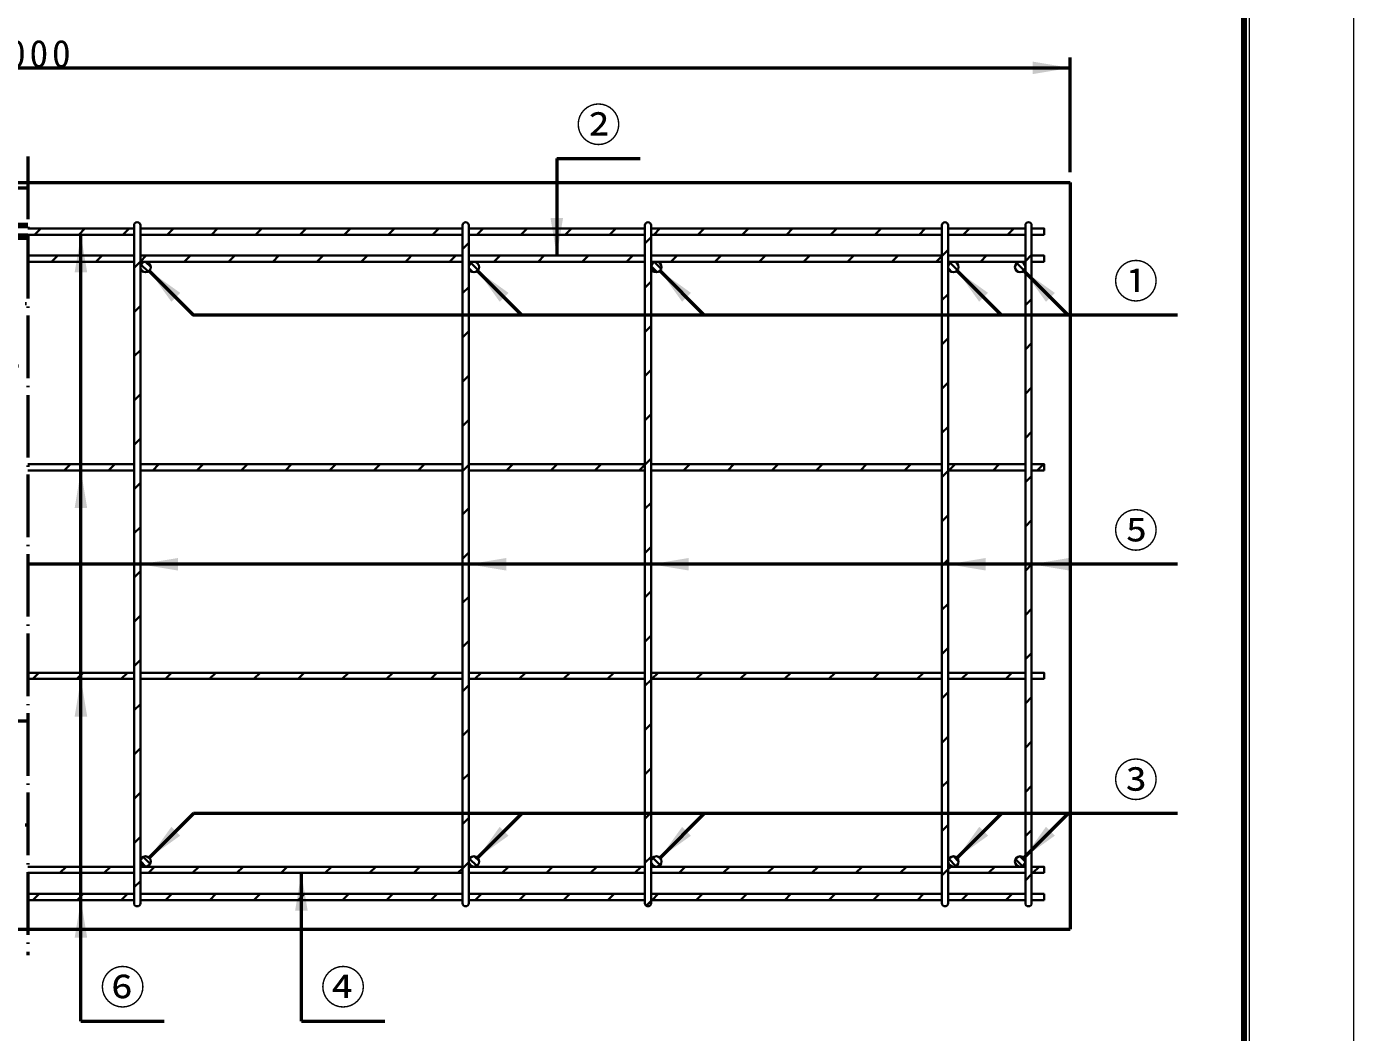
# Model space of a CAD drawing. Units: millimetres, scale not verified. Extents: x -2102 to 2102, y -1485 to 1485.
# Drawn here: x 830 to 2102, y -696 to 269 of the extents above; entities that cross this region are included whole.
import ezdxf
from ezdxf.enums import TextEntityAlignment as Align

# ---------------------------------------------------------------- set-up
doc = ezdxf.new("R2010")
doc.units = ezdxf.units.MM
doc.header["$LTSCALE"] = 5
doc.linetypes.add('DOTTED', pattern=[1.75, 0.25, -1.5])
doc.linetypes.add('LONG_DASHED_DOTTED', pattern=[15.25, 12, -1.5, 0.25, -1.5])
doc.layers.add('0-0_V-nasSTD', color=7, linetype='Continuous', lineweight=35)
doc.layers.add('0-1_0', color=7, linetype='Continuous', lineweight=35)
doc.styles.add('ＭＳ ゴシック', font='')
doc.styles.get('ＭＳ ゴシック').set_extended_font_data('MS Gothic')

msp = doc.modelspace()

# ---------------------------------------------------------------- linework, layer by layer
at = {"layer": '0-0_V-nasSTD', "lineweight": 50}
for p, q in [((1338.262, 142.398), (1338.262, 49.351)), ((881.762, -684.603), (881.762, 69.397)), ((1304.724, -7.611), (1262.298, 34.816)), ((1479.724, -7.611), (1437.298, 34.816)), ((1764.724, -7.611), (1722.298, 34.816)), ((1828.724, -7.611), (1786.298, 34.816)), ((1933.762, -246.603), (830.762, -246.603)), ((989.724, -485.681), (947.298, -528.107)), ((1933.762, -485.681), (989.724, -485.681)), ((1304.724, -485.681), (1262.298, -528.107)), ((1479.724, -485.681), (1437.298, -528.107)), ((1764.724, -485.681), (1722.298, -528.107)), ((1828.724, -485.681), (1786.298, -528.107)), ((1093.262, -684.603), (1093.262, -542.643))]:
    msp.add_line(p, q, dxfattribs=at)
at = {"layer": '0-0_V-nasSTD'}
for p, q in [((939.381, 40.759), (946.171, 33.969)), ((943.861, 43.35), (948.762, 38.45)), ((1255.893, 42.446), (1262.857, 35.481)), ((1428.836, 39.207), (1434.619, 33.425)), ((1432.062, 43.053), (1438.464, 36.65)), ((1715.674, 42.283), (1722.695, 35.263)), ((1779.477, 42.12), (1786.531, 35.066)), ((1253.851, 37.416), (1257.828, 33.439)), ((1713.974, 36.912), (1717.324, 33.563)), ((1778.184, 36.342), (1780.753, 33.773)), ((938.769, -531.386), (944.02, -536.636)), ((941.593, -527.138), (948.267, -533.813)), ((1254.543, -528.961), (1261.444, -535.863)), ((1259.328, -526.675), (1263.73, -531.078)), ((1429.435, -534.148), (1431.257, -535.97)), ((1430.348, -527.99), (1437.415, -535.057)), ((1714.4, -529.199), (1721.206, -536.005)), ((1718.917, -526.645), (1723.76, -531.488)), ((1778.276, -529.436), (1784.97, -536.129)), ((1782.559, -526.647), (1787.758, -531.847))]:
    msp.add_line(p, q, dxfattribs=at)
at = {"layer": '0-0_V-nasSTD', "lineweight": 18}
for points in [[(-2102.5, -1485), (-2102.5, 1485), (2102.5, 1485), (2102.5, -1485)], [(-2002.5, -1385), (-2002.5, 1385), (2002.5, 1385), (2002.5, -1385)]]:
    msp.add_lwpolyline(points, close=True, dxfattribs=at)
at = {"layer": '0-0_V-nasSTD', "lineweight": 100}
msp.add_lwpolyline([(-1997.5, 1380), (-1997.5, -1380), (1997.5, -1380), (1997.5, 1380)], close=True, dxfattribs=at)
at = {"layer": '0-0_V-nasSTD', "lineweight": 50}
msp.add_lwpolyline([(1933.762, -7.611), (989.724, -7.611), (947.298, 34.816)], dxfattribs=at)
at = {"layer": '0-0_V-nasSTD'}
for centre, start, end in [((943.762, 38.351), 90, 180), ((943.762, 38.351), 180, 90), ((1258.762, 38.351), 90, 180), ((1258.762, 38.351), 180, 90), ((1433.762, 38.351), 90, 180), ((1433.762, 38.351), 180, 90), ((1718.762, 38.351), 90, 180), ((1718.762, 38.351), 180, 90), ((1782.762, 38.351), 90, 0), ((1782.762, 38.351), 0, 90), ((943.762, -531.643), 270, 180), ((943.762, -531.643), 180, 270), ((1258.762, -531.643), 270, 180), ((1258.762, -531.643), 180, 270), ((1433.762, -531.643), 270, 180), ((1433.762, -531.643), 180, 270), ((1718.762, -531.643), 270, 180), ((1718.762, -531.643), 180, 242.15429), ((1782.762, -531.643), 0, 270), ((1782.762, -531.643), 270, 0), ((1718.762, -531.643), 242.15429, 270)]:
    msp.add_arc(centre, 5, start, end, dxfattribs=at)
for points in [[(1794.762, 223.397), (1794.762, 235.397), (1830.762, 229.397)], [(1332.262, 85.351), (1338.262, 49.351), (1344.262, 85.351)], [(875.762, 33.397), (881.762, 69.397), (887.762, 33.397)], [(947.298, 34.816), (968.511, 5.117), (976.996, 13.602)], [(1262.298, 34.816), (1283.511, 5.117), (1291.996, 13.602)], [(1437.298, 34.816), (1458.511, 5.117), (1466.996, 13.602)], [(1722.298, 34.816), (1743.511, 5.117), (1751.996, 13.602)], [(1786.298, 34.816), (1807.511, 5.117), (1815.996, 13.602)], [(875.762, -192.603), (881.762, -156.603), (887.762, -192.603)], [(938.762, -246.603), (974.762, -252.603), (974.762, -240.603)], [(1253.762, -246.603), (1289.762, -252.603), (1289.762, -240.603)], [(1428.762, -246.603), (1464.762, -252.603), (1464.762, -240.603)], [(1713.762, -246.603), (1749.762, -252.603), (1749.762, -240.603)], [(1793.762, -246.603), (1829.762, -252.603), (1829.762, -240.603)], [(875.762, -392.603), (881.762, -356.603), (887.762, -392.603)], [(947.298, -528.107), (968.511, -498.409), (976.996, -506.894)], [(1262.298, -528.107), (1283.511, -498.409), (1291.996, -506.894)], [(1437.298, -528.107), (1458.511, -498.409), (1466.996, -506.894)], [(1722.298, -528.107), (1743.511, -498.409), (1751.996, -506.894)], [(1786.298, -528.107), (1807.511, -498.409), (1815.996, -506.894)], [(1087.262, -578.643), (1093.262, -542.643), (1099.262, -578.643)], [(875.762, -604.603), (881.762, -568.603), (887.762, -604.603)]]:
    msp.add_solid(points, dxfattribs=at)
at = {"layer": '0-1_0', "lineweight": 50}
for p, q in [((-169.238, 229.397), (1830.762, 229.397)), ((1830.762, 129.397), (1830.762, 239.397)), ((1338.262, 142.398), (1418.262, 142.398)), ((-161.238, 119.397), (1830.762, 119.397)), ((1830.762, 119.397), (1830.762, -596.603)), ((-161.238, 114.397), (830.762, 114.397)), ((-169.238, 79.412), (830.762, 79.412)), ((-169.238, 77.397), (830.762, 77.397)), ((-169.238, 69.397), (830.762, 69.397)), ((-169.238, 66.039), (830.762, 66.039)), ((-49.238, -396.603), (830.762, -396.603)), ((-169.238, -596.603), (1830.762, -596.603)), ((881.762, -684.603), (961.762, -684.603)), ((1093.262, -684.603), (1173.262, -684.603))]:
    msp.add_line(p, q, dxfattribs=at)
at = {"layer": '0-1_0', "linetype": 'LONG_DASHED_DOTTED', "lineweight": 50}
msp.add_line((830.762, 144.397), (830.762, -621.603), dxfattribs=at)
at = {"layer": '0-1_0'}
for p, q in [((932.762, -571.603), (932.762, 78.397)), ((938.762, 78.397), (938.762, -571.603)), ((1247.762, -571.603), (1247.762, 78.397)), ((1253.762, 78.397), (1253.762, -571.603)), ((1422.762, -571.603), (1422.762, 78.397)), ((1428.762, 78.397), (1428.762, -571.603)), ((1707.762, -571.603), (1707.762, 78.397)), ((1713.762, 78.397), (1713.762, -571.603)), ((1787.762, -571.603), (1787.762, 78.397)), ((1793.762, 78.397), (1793.762, -571.603)), ((830.762, 75.397), (932.762, 75.397)), ((830.762, 69.397), (932.762, 69.397)), ((837.237, 69.397), (843.237, 75.397)), ((879.663, 69.397), (885.663, 75.397)), ((922.089, 69.397), (928.089, 75.397)), ((938.762, 75.397), (1247.762, 75.397)), ((938.762, 69.397), (1247.762, 69.397)), ((964.516, 69.397), (967.62, 72.5)), ((970.516, 75.397), (967.62, 72.5)), ((1006.942, 69.397), (1012.942, 75.397)), ((1049.369, 69.397), (1055.369, 75.397)), ((1091.795, 69.397), (1097.795, 75.397)), ((1134.222, 69.397), (1140.222, 75.397)), ((1176.648, 69.397), (1182.648, 75.397)), ((1219.074, 69.397), (1225.074, 75.397)), ((1253.762, 75.397), (1422.762, 75.397)), ((1253.762, 69.397), (1422.762, 69.397)), ((1261.501, 69.397), (1267.501, 75.397)), ((1303.927, 69.397), (1309.927, 75.397)), ((1346.354, 69.397), (1352.354, 75.397)), ((1388.78, 69.397), (1394.78, 75.397)), ((1428.762, 66.953), (1422.762, 60.953)), ((1428.762, 75.397), (1707.762, 75.397)), ((1428.762, 69.397), (1707.762, 69.397)), ((1437.206, 75.397), (1431.206, 69.397)), ((1479.633, 75.397), (1473.633, 69.397)), ((1522.059, 75.397), (1516.059, 69.397)), ((1564.486, 75.397), (1558.486, 69.397)), ((1600.912, 69.397), (1606.912, 75.397)), ((1643.338, 69.397), (1649.338, 75.397)), ((1685.765, 69.397), (1691.765, 75.397)), ((1713.762, 75.397), (1787.762, 75.397)), ((1713.762, 69.397), (1787.762, 69.397)), ((1728.191, 69.397), (1734.191, 75.397)), ((1770.618, 69.397), (1776.618, 75.397)), ((1793.762, 69.397), (1805.762, 69.397)), ((1253.762, 61.658), (1247.762, 55.658)), ((1713.762, 54.968), (1707.762, 48.968)), ((830.762, 49.351), (932.762, 49.351)), ((830.762, 43.351), (932.762, 43.351)), ((853.618, 43.351), (859.618, 49.351)), ((896.044, 43.351), (902.044, 49.351)), ((938.762, 43.643), (932.762, 37.643)), ((938.762, 49.351), (1247.762, 49.351)), ((944.47, 49.351), (938.762, 43.643)), ((938.762, 43.351), (1247.762, 43.351)), ((986.897, 49.351), (980.897, 43.351)), ((1023.323, 43.351), (1029.323, 49.351)), ((1065.75, 43.351), (1071.75, 49.351)), ((1108.176, 43.351), (1114.176, 49.351)), ((1150.602, 43.351), (1156.602, 49.351)), ((1193.029, 43.351), (1196.301, 46.624)), ((1199.029, 49.351), (1196.301, 46.624)), ((1235.455, 43.351), (1241.455, 49.351)), ((1253.762, 49.351), (1422.762, 49.351)), ((1253.762, 43.351), (1422.762, 43.351)), ((1277.882, 43.351), (1283.882, 49.351)), ((1320.308, 43.351), (1326.308, 49.351)), ((1362.734, 43.351), (1368.734, 49.351)), ((1405.161, 43.351), (1411.161, 49.351)), ((1428.762, 49.351), (1707.762, 49.351)), ((1428.762, 43.351), (1707.762, 43.351)), ((1447.587, 43.351), (1453.587, 49.351)), ((1496.014, 49.351), (1490.014, 43.351)), ((1538.44, 49.351), (1532.44, 43.351)), ((1574.866, 43.351), (1580.866, 49.351)), ((1617.293, 43.351), (1623.293, 49.351)), ((1659.719, 43.351), (1665.719, 49.351)), ((1702.146, 43.351), (1707.762, 48.968)), ((1713.762, 49.351), (1787.762, 49.351)), ((1713.762, 43.351), (1787.762, 43.351)), ((1744.572, 43.351), (1750.572, 49.351)), ((1786.998, 43.351), (1787.762, 44.115)), ((1793.762, 50.115), (1787.762, 44.115)), ((1793.762, 43.397), (1805.762, 43.397)), ((1253.762, 19.232), (1247.762, 13.232)), ((1428.762, 24.526), (1422.762, 18.526)), ((938.762, 1.217), (932.762, -4.783)), ((1713.762, 12.542), (1707.762, 6.542)), ((1793.762, 7.689), (1787.762, 1.689)), ((1253.762, -23.194), (1247.762, -29.194)), ((1428.762, -17.9), (1422.762, -23.9)), ((1713.762, -29.885), (1707.762, -35.885)), ((1793.762, -34.738), (1787.762, -40.738)), ((938.762, -41.209), (932.762, -47.209)), ((1428.762, -60.326), (1422.762, -66.326)), ((1253.762, -65.621), (1247.762, -71.621)), ((1713.762, -72.311), (1707.762, -78.311)), ((938.762, -83.636), (932.762, -89.636)), ((1793.762, -77.164), (1787.762, -83.164)), ((1253.762, -108.047), (1247.762, -114.047)), ((1428.762, -102.753), (1422.762, -108.753)), ((938.762, -126.062), (932.762, -132.062)), ((1713.762, -114.738), (1707.762, -120.738)), ((1793.762, -119.59), (1787.762, -125.59)), ((830.762, -150.603), (932.762, -150.603)), ((865.795, -156.603), (871.795, -150.603)), ((908.222, -156.603), (914.222, -150.603)), ((938.762, -150.603), (1247.762, -150.603)), ((956.648, -150.603), (950.648, -156.603)), ((993.074, -156.603), (999.074, -150.603)), ((1035.501, -156.603), (1041.501, -150.603)), ((1077.927, -156.603), (1083.927, -150.603)), ((1120.354, -156.603), (1126.354, -150.603)), ((1162.78, -156.603), (1168.78, -150.603)), ((1205.206, -156.603), (1211.206, -150.603)), ((1253.762, -151.262), (1247.762, -157.262)), ((1253.762, -150.603), (1422.762, -150.603)), ((1290.059, -156.603), (1296.059, -150.603)), ((1332.486, -156.603), (1338.486, -150.603)), ((1374.912, -156.603), (1380.912, -150.603)), ((1417.338, -156.603), (1422.762, -151.179)), ((1428.762, -145.179), (1422.762, -151.179)), ((1428.762, -150.603), (1707.762, -150.603)), ((1459.765, -156.603), (1465.765, -150.603)), ((1502.191, -156.603), (1508.191, -150.603)), ((1544.618, -156.603), (1550.618, -150.603)), ((1587.044, -156.603), (1593.044, -150.603)), ((1629.47, -156.603), (1635.47, -150.603)), ((1671.897, -156.603), (1677.897, -150.603)), ((1713.762, -150.603), (1787.762, -150.603)), ((1714.323, -156.603), (1720.323, -150.603)), ((1756.75, -156.603), (1762.75, -150.603)), ((1799.176, -156.603), (1805.176, -150.603)), ((830.762, -156.603), (932.762, -156.603)), ((938.762, -156.603), (1247.762, -156.603)), ((1247.633, -156.603), (1247.762, -156.474)), ((1253.762, -156.603), (1422.762, -156.603)), ((1428.762, -156.603), (1707.762, -156.603)), ((1713.762, -157.164), (1707.762, -163.164)), ((1713.762, -156.603), (1787.762, -156.603)), ((1793.762, -162.017), (1787.762, -168.017)), ((1793.762, -156.603), (1805.762, -156.603)), ((938.762, -168.489), (932.762, -174.489)), ((1428.762, -187.606), (1422.762, -193.606)), ((1253.762, -192.9), (1247.762, -198.9)), ((1713.762, -199.59), (1707.762, -205.59)), ((938.762, -210.915), (932.762, -216.915)), ((1793.762, -204.443), (1787.762, -210.443)), ((1253.762, -235.326), (1247.762, -241.326)), ((1428.762, -230.032), (1422.762, -236.032)), ((938.762, -253.342), (932.762, -259.342)), ((1713.762, -242.017), (1707.762, -248.017)), ((1793.762, -246.87), (1787.762, -252.87)), ((1253.762, -277.753), (1247.762, -283.753)), ((1428.762, -272.458), (1422.762, -278.458)), ((1713.762, -284.443), (1707.762, -290.443)), ((1793.762, -289.296), (1787.762, -295.296)), ((938.762, -295.768), (932.762, -301.768)), ((1428.762, -314.885), (1422.762, -320.885)), ((1253.762, -320.179), (1247.762, -326.179)), ((1713.762, -326.87), (1707.762, -332.87)), ((938.762, -338.194), (932.762, -344.194)), ((1793.762, -331.722), (1787.762, -337.722)), ((830.762, -350.603), (932.762, -350.603)), ((835.501, -356.603), (841.501, -350.603)), ((877.927, -356.603), (883.927, -350.603)), ((920.354, -356.603), (926.354, -350.603)), ((938.762, -350.603), (1247.762, -350.603)), ((962.78, -356.603), (968.78, -350.603)), ((1005.206, -356.603), (1011.206, -350.603)), ((1047.633, -356.603), (1053.633, -350.603)), ((1090.059, -356.603), (1096.059, -350.603)), ((1132.486, -356.603), (1138.486, -350.603)), ((1174.912, -356.603), (1180.912, -350.603)), ((1217.338, -356.603), (1223.338, -350.603)), ((1253.762, -350.603), (1422.762, -350.603)), ((1259.765, -356.603), (1265.765, -350.603)), ((1302.191, -356.603), (1308.191, -350.603)), ((1344.618, -356.603), (1350.618, -350.603)), ((1387.044, -356.603), (1393.044, -350.603)), ((1428.762, -350.603), (1707.762, -350.603)), ((1429.47, -356.603), (1435.47, -350.603)), ((1471.897, -356.603), (1477.897, -350.603)), ((1514.323, -356.603), (1520.323, -350.603)), ((1556.75, -356.603), (1562.75, -350.603)), ((1599.176, -356.603), (1605.176, -350.603)), ((1641.602, -356.603), (1647.602, -350.603)), ((1684.029, -356.603), (1690.029, -350.603)), ((1713.762, -350.603), (1787.762, -350.603)), ((1726.455, -356.603), (1732.455, -350.603)), ((1768.882, -356.603), (1774.882, -350.603)), ((830.762, -356.603), (932.762, -356.603)), ((938.762, -356.603), (1247.762, -356.603)), ((1253.762, -362.606), (1247.762, -368.606)), ((1253.762, -356.603), (1422.762, -356.603)), ((1428.762, -357.311), (1422.762, -363.311)), ((1428.762, -356.603), (1707.762, -356.603)), ((1713.762, -356.603), (1787.762, -356.603)), ((1793.762, -356.603), (1805.762, -356.603)), ((938.762, -380.621), (932.762, -386.621)), ((1713.762, -369.296), (1707.762, -375.296)), ((1793.762, -374.149), (1787.762, -380.149)), ((1253.762, -405.032), (1247.762, -411.032)), ((1422.762, -405.738), (1428.762, -399.738)), ((1713.762, -411.722), (1707.762, -417.722)), ((1793.762, -416.575), (1787.762, -422.575)), ((938.762, -423.047), (932.762, -429.047)), ((1422.762, -448.164), (1428.762, -442.164)), ((1253.762, -447.458), (1247.762, -453.458)), ((1713.762, -454.149), (1707.762, -460.149)), ((938.762, -465.474), (932.762, -471.474)), ((1793.762, -459.002), (1787.762, -465.002)), ((1247.762, -495.885), (1253.762, -489.885)), ((1422.762, -490.59), (1428.762, -484.59)), ((938.762, -507.9), (932.762, -513.9)), ((1713.762, -496.575), (1707.762, -502.575)), ((1793.762, -501.428), (1787.762, -507.428)), ((1247.762, -538.311), (1253.762, -532.311)), ((1422.762, -533.017), (1428.762, -527.017)), ((830.762, -536.643), (932.762, -536.643)), ((830.762, -542.643), (932.762, -542.643)), ((861.593, -542.643), (867.593, -536.643)), ((904.019, -542.643), (910.019, -536.643)), ((938.762, -536.643), (1247.762, -536.643)), ((938.762, -542.643), (1247.762, -542.643)), ((952.446, -536.643), (946.446, -542.643)), ((994.872, -536.643), (988.872, -542.643)), ((1031.299, -542.643), (1037.299, -536.643)), ((1073.725, -542.643), (1079.725, -536.643)), ((1116.151, -542.643), (1122.151, -536.643)), ((1158.578, -542.643), (1164.578, -536.643)), ((1201.004, -542.643), (1207.004, -536.643)), ((1243.431, -542.643), (1247.762, -538.311)), ((1253.762, -536.643), (1422.762, -536.643)), ((1253.762, -542.643), (1422.762, -542.643)), ((1285.857, -542.643), (1291.857, -536.643)), ((1328.284, -542.643), (1334.284, -536.643)), ((1370.71, -542.643), (1376.71, -536.643)), ((1413.136, -542.643), (1419.136, -536.643)), ((1428.762, -536.643), (1707.762, -536.643)), ((1428.762, -542.643), (1707.762, -542.643)), ((1455.563, -542.643), (1461.563, -536.643)), ((1497.989, -542.643), (1503.989, -536.643)), ((1540.416, -542.643), (1546.416, -536.643)), ((1582.842, -542.643), (1588.842, -536.643)), ((1625.268, -542.643), (1631.268, -536.643)), ((1667.695, -542.643), (1673.695, -536.643)), ((1713.762, -539.002), (1707.762, -545.002)), ((1713.762, -536.643), (1787.762, -536.643)), ((1713.762, -539.002), (1716.121, -536.643)), ((1713.762, -542.643), (1787.762, -542.643)), ((1752.548, -542.643), (1758.548, -536.643)), ((1793.762, -543.854), (1787.762, -549.854)), ((1793.762, -542.603), (1805.762, -542.603)), ((1795.014, -542.603), (1801.014, -536.603)), ((938.762, -550.326), (932.762, -556.326)), ((830.762, -562.603), (932.762, -562.603)), ((830.762, -568.603), (932.762, -568.603)), ((835.633, -568.603), (841.633, -562.603)), ((878.059, -568.603), (884.059, -562.603)), ((920.486, -568.603), (926.486, -562.603)), ((938.762, -562.603), (1247.762, -562.603)), ((938.762, -568.603), (1247.762, -568.603)), ((968.912, -562.603), (962.912, -568.603)), ((1005.338, -568.603), (1011.338, -562.603)), ((1047.765, -568.603), (1053.765, -562.603)), ((1090.191, -568.603), (1096.191, -562.603)), ((1132.618, -568.603), (1138.618, -562.603)), ((1175.044, -568.603), (1181.044, -562.603)), ((1217.47, -568.603), (1223.47, -562.603)), ((1253.762, -562.603), (1422.762, -562.603)), ((1253.762, -568.603), (1422.762, -568.603)), ((1259.897, -568.603), (1265.897, -562.603)), ((1302.323, -568.603), (1308.323, -562.603)), ((1344.75, -568.603), (1350.75, -562.603)), ((1387.176, -568.603), (1393.176, -562.603)), ((1424.103, -574.103), (1428.762, -569.443)), ((1428.762, -562.603), (1707.762, -562.603)), ((1428.762, -568.603), (1707.762, -568.603)), ((1429.602, -568.603), (1435.602, -562.603)), ((1472.029, -568.603), (1478.029, -562.603)), ((1514.455, -568.603), (1520.455, -562.603)), ((1556.882, -568.603), (1562.882, -562.603)), ((1599.308, -568.603), (1605.308, -562.603)), ((1641.734, -568.603), (1647.734, -562.603)), ((1684.161, -568.603), (1690.161, -562.603)), ((1713.762, -562.603), (1787.762, -562.603)), ((1713.762, -568.603), (1787.762, -568.603)), ((1726.587, -568.603), (1732.587, -562.603)), ((1769.014, -568.603), (1775.014, -562.603)), ((1793.762, -562.603), (1805.762, -562.603)), ((1793.762, -568.603), (1805.762, -568.603)), ((1805.762, -562.603), (1805.762, -568.603))]:
    msp.add_line(p, q, dxfattribs=at)
at = {"layer": '0-1_0', "linetype": 'DOTTED', "lineweight": 50}
for p, q in [((-169.238, 3.397), (830.762, 3.397)), ((830.762, -56.603), (-169.238, -56.603)), ((-169.238, -496.603), (830.762, -496.603))]:
    msp.add_line(p, q, dxfattribs=at)
at = {"layer": '0-1_0'}
for points in [[(1793.762, 75.397), (1805.762, 75.397), (1805.762, 69.397)], [(1793.762, 49.397), (1805.762, 49.397), (1805.762, 43.397)], [(1793.762, -150.603), (1805.762, -150.603), (1805.762, -156.603)], [(1793.762, -350.603), (1805.762, -350.603), (1805.762, -356.603)], [(1793.762, -536.603), (1805.762, -536.603), (1805.762, -542.603)]]:
    msp.add_lwpolyline(points, dxfattribs=at)
for centre in [(943.762, 38.351), (1258.762, 38.351), (1433.762, 38.351), (1718.762, 38.351), (1782.762, 38.351), (943.762, -531.643), (1258.762, -531.643), (1433.762, -531.643), (1718.762, -531.643), (1782.762, -531.643)]:
    msp.add_circle(centre, 5, dxfattribs=at)
for centre, start, end in [((935.762, 78.397), 0, 180), ((1250.762, 78.397), 0, 180), ((1425.762, 78.397), 0, 180), ((1710.762, 78.397), 0, 180), ((1790.762, 78.397), 0, 180), ((935.762, -571.603), 180, 0), ((1250.762, -571.603), 180, 0), ((1425.762, -571.603), 180, 0), ((1710.762, -571.603), 180, 0), ((1790.762, -571.603), 180, 0)]:
    msp.add_arc(centre, 3, start, end, dxfattribs=at)

# ---------------------------------------------------------------- texts
at = {"layer": '0-0_V-nasSTD', "style": 'ＭＳ ゴシック'}
for s, p in [('②', (1356.662, 149.398)), ('①', (1872.162, -0.611)), ('⑤', (1872.162, -239.603)), ('③', (1872.162, -478.681)), ('⑥', (900.162, -677.603)), ('④', (1111.662, -677.603))]:
    msp.add_text(s, height=31.67, dxfattribs=at).set_placement(p, align=Align.BOTTOM_LEFT)
at = {"layer": '0-0_V-nasSTD', "insert": (789.362, 229.397), "char_height": 26.39, "attachment_point": 7, "style": 'ＭＳ ゴシック'}
msp.add_mtext('\\T1.2;2000', dxfattribs=at)

doc.saveas('drawing.dxf')
